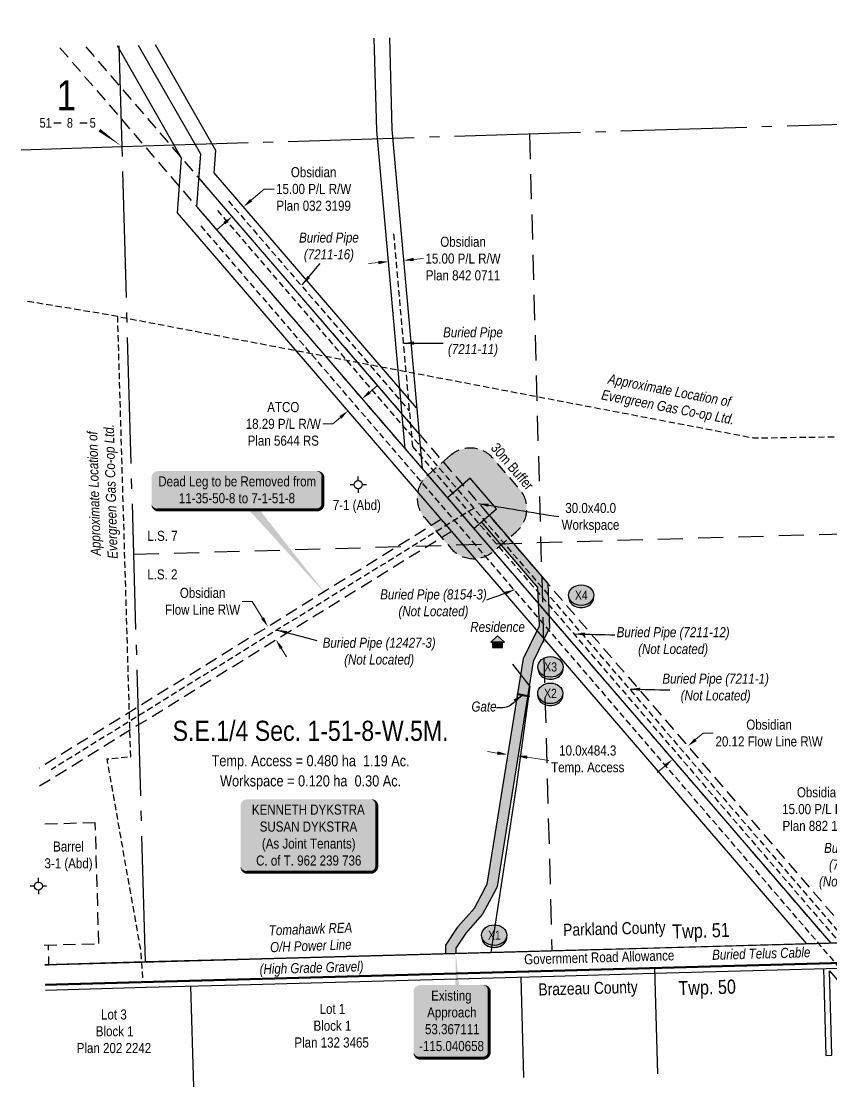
# Model space of a CAD drawing. Extents: x 629215 to 631584, y 5914767 to 5917097.
# Drawn here: x 629941 to 630744, y 5914767 to 5915825 of the extents above; entities that cross this region are included whole.
import ezdxf
from ezdxf.enums import TextEntityAlignment as Align

# ---------------------------------------------------------------- set-up
doc = ezdxf.new("R2010")
doc.units = 0
doc.header["$LTSCALE"] = 5
doc.header["$PDMODE"] = 3
doc.header["$PDSIZE"] = 10
for name, pattern in [('BORDER', [17.5, 5, -2.5, 5, -2.5, 0, -2.5]), ('foc-ACCESSROAD', [3.75, 2.5, -1.25]), ('foc-EZE', [3.75, 2.5, -1.25]), ('foc-FLOWLINE', [3.75, 2.5, -1.25]), ('foc-LSD', [8, 5, -3]), ('foc-QUARTERLINE', [33, 25, -3, 2, -3]), ('UG_PIPE', [1.875, 1.25, -0.625])]:
    doc.linetypes.add(name, pattern=pattern)
doc.layers.get('Defpoints').update_dxf_attribs({"color": 9})
for name, color, linetype in [('10', 1, 'Continuous'), ('9', 3, 'Continuous'), ('AS-OWNER', 7, 'Continuous'), ('AS-PIPE-UG', 44, 'UG_PIPE'), ('AS-PIPE-UG-T', 44, 'Continuous'), ('AS-POWER', 104, 'foc-POWER'), ('AS-POWER-T', 104, 'Continuous'), ('AS-RESIDENCE', 14, 'Continuous'), ('AS-TELEPHONE-T', 224, 'Continuous'), ('AS-TELUS', 224, 'foc-TEL'), ('C-FLOWLINE', 13, 'foc-FLOWLINE'), ('C-RW', 13, 'Continuous'), ('C-SYMBOL', 7, 'Continuous'), ('CG-NOTES', 7, 'Continuous'), ('D-TXT', 6, 'Continuous'), ('DETAIL-T', 7, 'Continuous'), ('F-AR', 190, 'foc-ACCESSROAD'), ('F-RW', 190, 'Continuous'), ('F-WS', 190, 'foc-ACCESSROAD'), ('F-WS-S', 190, 'Continuous'), ('L-33', 7, 'Continuous'), ('L-AREAREQUIRED', 7, 'Continuous'), ('L-AREAWORK', 5, 'Continuous'), ('L-ROAD-T', 7, 'Continuous'), ('L-SEC', 7, 'Continuous'), ('L-SECLBL', 7, 'Continuous'), ('L-SECQ', 8, 'foc-QUARTERLINE'), ('L-SECTION-LSD', 7, 'foc-LSD'), ('L-TITLEDB', 4, 'Continuous'), ('L-TITLEDB-T', 4, 'Continuous'), ('P-BUFFER OUTLINE 30m', 40, 'foc-EZE'), ('P-BUFFER-H 30m', 51, 'Continuous'), ('P-BUFFER-T', 40, 'Continuous'), ('P-CROSSINGS', 250, 'Continuous'), ('P-TEMP-H1', 41, 'Continuous'), ('P-TEMP1', 46, 'Continuous'), ('P-TEMP_ACCESS ROAD', 46, 'Continuous')]:
    doc.layers.add(name, color=color, linetype=linetype)
doc.layers.add('AS-COUNTY', color=7, linetype='BORDER', lineweight=60, true_color=0xcc33ff)
for name, color, linetype, lineweight in [('AS-GENERAL', 48, 'Continuous', 18), ('C-FLOWLINE-T', 13, 'Continuous', 9), ('C-RW-T', 13, 'Continuous', 9), ('F-RW-T', 190, 'Continuous', 9), ('F-WS-T', 190, 'Continuous', 9), ('P-TEMP-T', 46, 'Continuous', 18), ('T-TEXT', 48, 'Continuous', 18)]:
    doc.layers.add(name, color=color, linetype=linetype, lineweight=lineweight)
doc.styles.add('100L', font='ARIALN.TTF', dxfattribs={"height": 11})
doc.styles.add('175L', font='ARIALN.TTF', dxfattribs={"height": 20})
doc.styles.add('240', font='ARIALN.TTF', dxfattribs={"height": 30})
doc.styles.add('80', font='ARIALN.TTF', dxfattribs={"height": 10})
doc.styles.add('80CG', font='ARIALN.TTF', dxfattribs={"height": 10})
doc.styles.add('80L', font='ARIALN.TTF', dxfattribs={"height": 10})
doc.styles.add('80LS', font='ARIALNI.TTF', dxfattribs={"height": 10})
doc.styles.add('Crossing', font='ARIALN.TTF', dxfattribs={"height": 10})
doc.styles.add('foc-LtypeFont', font='ARIALN.TTF', dxfattribs={"height": 7.35})
doc.styles.add('SIMPLEX', font='ARIALN.TTF')
doc.linetypes.add('foc-POWER', pattern='A,6,-1,["P",foc-LtypeFont,S=0.2,R=0,X=-0.625,Y=-0.75],-1.24,4', length=12.24)
doc.linetypes.add('foc-POWER-NOLINE', pattern='A,0,-4,["P",foc-LtypeFont,S=0.2,R=0,X=-0.625,Y=-0.75],-8.24', length=12.24)
doc.linetypes.add('foc-TEL', pattern='A,2,-1,["T",foc-LtypeFont,S=0.2,R=0,X=-0.425,Y=-0.75],-1.24,8', length=12.24)
doc.linetypes.add('foc-TEL-NOLINE', pattern='A,0,-2,["T",foc-LtypeFont,S=0.2,R=0,X=-0.425,Y=-0.75],-10.24', length=12.24)
doc.dimstyles.new('Compass 5 000', dxfattribs={"dimscale": 5, "dimtxt": 9, "dimasz": 2, "dimexe": 0.2, "dimexo": 0.0625, "dimgap": 0.5, "dimtad": 0, "dimtih": 1, "dimtoh": 1, "dimzin": 0, "dimdsep": 46, "dimtxsty": '80CG', "dimcen": 0.1, "dimse1": 1, "dimse2": 1, "dimclrd": 256, "dimclrt": 256, "dimaunit": 1, "dimadec": 4, "dimazin": 0, "dimtfac": 0.06, "dimtofl": 0, "dimtmove": 0, "dimatfit": 1, "dimfxl": 0.2, "dimtolj": 1, "dimtzin": 0, "dimlwd": -1, "dimarcsym": 0})

# ---------------------------------------------------------------- blocks, each defined once
blk = doc.blocks.new('L-SECLBL')
at = {"layer": '9', "color": 7}
for p, q in [((-5.1, -27.8), (-12.3, -27.8)), ((20.7, -27.8), (13.5, -27.8))]:
    blk.add_line(p, q, dxfattribs=at)
at = {"layer": '10', "color": 2, "style": 'SIMPLEX'}
blk.add_attdef('SEC', text='', height=30, dxfattribs=at).set_placement((0, 0), align=Align.MIDDLE)
at = {"layer": '10', "color": 5, "style": '80L'}
blk.add_attdef('TWP', text='', height=9.5, dxfattribs=at).set_placement((-14.4, -27.4), align=Align.MIDDLE_RIGHT)
blk.add_attdef('RGE', text='', height=9.5, dxfattribs=at).set_placement((3.6, -27.4), align=Align.MIDDLE_CENTER)
blk.add_attdef('MER', text='', height=9.5, dxfattribs=at).set_placement((23.2, -27.4), align=Align.MIDDLE_LEFT)
blk = doc.blocks.new('*D379')
at = {"layer": 'Defpoints', "color": 0, "transparency": 16777216}
for p in [(630215.8, 5915523.5), (630201.9, 5915511.6), (630265, 5915438.2)]:
    blk.add_point(p, dxfattribs=at)
at = {"layer": 'F-RW-T', "transparency": 16777216}
for p, q in [((630286.5, 5915456.7), (630294.1, 5915463.2)), ((630257.5, 5915431.7), (630249.9, 5915425.2)), ((630249.9, 5915425.2), (630239.9, 5915425.2))]:
    blk.add_line(p, q, dxfattribs=at)
for points in [[(630285.4, 5915457.9), (630287.6, 5915455.4), (630278.9, 5915450.2)], [(630256.4, 5915433), (630258.6, 5915430.5), (630265, 5915438.2)]]:
    blk.add_solid(points, dxfattribs=at)
at = {"layer": 'F-RW-T', "transparency": 16777216, "insert": (630200.8, 5915425.2), "char_height": 10, "attachment_point": 5, "style": '80CG'}
blk.add_mtext('\\A1;ATCO\\P18.29 P/L R/W \\PPlan 5644 RS ', dxfattribs=at)
blk = doc.blocks.new('*D380')
at = {"layer": 'C-RW-T', "transparency": 16777216}
for p, q in [((630168.9, 5915647.2), (630181.8, 5915658.4)), ((630181.8, 5915658.4), (630191.8, 5915658.4)), ((630142.4, 5915624.4), (630134.8, 5915617.9))]:
    blk.add_line(p, q, dxfattribs=at)
for points in [[(630167.8, 5915648.5), (630170, 5915646), (630161.3, 5915640.7)], [(630141.3, 5915625.7), (630143.4, 5915623.2), (630149.9, 5915630.9)]]:
    blk.add_solid(points, dxfattribs=at)
at = {"layer": 'Defpoints', "color": 0, "transparency": 16777216}
for p in [(630161.3, 5915640.7), (630164.8, 5915636.7), (630153.4, 5915626.9)]:
    blk.add_point(p, dxfattribs=at)
at = {"layer": 'C-RW-T', "transparency": 16777216, "insert": (630230.9, 5915658.4), "char_height": 10, "attachment_point": 5, "style": '80CG'}
blk.add_mtext('\\A1;Obsidian\\P15.00 P/L R/W \\PPlan 032 3199', dxfattribs=at)
blk = doc.blocks.new('*D381')
at = {"layer": 'C-RW-T', "transparency": 16777216}
for p, q in [((630782, 5915042.8), (630772, 5915042.8)), ((630826, 5914985.2), (630782, 5915042.8)), ((630847.3, 5914957.4), (630853.3, 5914949.5))]:
    blk.add_line(p, q, dxfattribs=at)
for points in [[(630827.3, 5914986.2), (630824.7, 5914984.2), (630832.1, 5914977.3)], [(630848.6, 5914958.4), (630845.9, 5914956.4), (630841.2, 5914965.4)]]:
    blk.add_solid(points, dxfattribs=at)
at = {"layer": 'Defpoints', "color": 0, "transparency": 16777216}
for p in [(630831.2, 5914976.6), (630832.1, 5914977.3), (630840.3, 5914964.7)]:
    blk.add_point(p, dxfattribs=at)
at = {"layer": 'C-RW-T', "transparency": 16777216, "insert": (630732.9, 5915042.8), "char_height": 10, "attachment_point": 5, "style": '80CG'}
blk.add_mtext('\\A1;Obsidian\\P15.00 P/L R/W \\PPlan 882 1816', dxfattribs=at)
blk = doc.blocks.new('GABD')
for p, q in [((-0.81, 0), (-1.62, 0)), ((0, 0.81), (0, 1.62)), ((1.62, 0), (0.81, 0)), ((0, -0.81), (0, -1.62))]:
    blk.add_line(p, q)
blk.add_circle((0, 0), 0.8)
blk = doc.blocks.new('res_occ')
for points in [[(0.1, 0.89), (-1.26, -0.37), (1.46, -0.37)], [(-0.9, -1.43), (1.1, -1.43), (1.1, -0.37), (-0.9, -0.37)]]:
    blk.add_hatch(color=14).paths.add_polyline_path(points)
at = {"color": 14}
for points in [[(0.1, 0.89), (-1.26, -0.37), (1.46, -0.37)], [(-0.9, -1.43), (1.1, -1.43), (1.1, -0.37), (-0.9, -0.37)]]:
    blk.add_lwpolyline(points, close=True, dxfattribs=at)
blk = doc.blocks.new('*U392')
h = blk.add_hatch(color=59)
edge = h.paths.add_edge_path()
edge.add_line((-61.5, -37), (61.5, -37))
edge.add_arc((61.5, -31), 6, 270, 360)
edge.add_line((67.5, -31), (67.5, 29.5))
edge.add_arc((61.5, 29.5), 6, 0, 90)
edge.add_line((61.5, 35.5), (-61.5, 35.5))
edge.add_arc((-61.5, 29.5), 6, 90, 180)
edge.add_line((-67.5, 29.5), (-67.5, -31))
edge.add_arc((-61.5, -31), 6, 180, 270)
at = {"color": 1, "flags": 128}
blk.add_lwpolyline([(-61.5, -37, 3, 3, 0), (61.5, -37, 3, 3, 0.414214), (67.5, -31, 3, 3, 0), (67.5, 29.5, 3, 0, 0.414214), (61.5, 35.5, 0, 0, 0), (-61.5, 35.5, 0, 0, 0.414214), (-67.5, 29.5, 0, 0, 0), (-67.5, -31, 0, 3, 0.414214)], format="xyseb", close=True, dxfattribs=at)
blk.add_lwpolyline([(-16.3, -11.5, 0, 7.5, 0), (0, 0, 0, 0, 0)], format="xyseb", dxfattribs=at)
at = {"color": 1, "style": '80'}
blk.add_attdef('ENTER_TEXT_001', (-36, -5), '', height=10, dxfattribs=at)
blk = doc.blocks.new('*D394')
at = {"layer": 'C-FLOWLINE-T', "transparency": 16777216}
for p, q in [((630170, 5915249.1), (630160, 5915249.1)), ((630180.3, 5915232.4), (630170, 5915249.1)), ((630198.8, 5915202.5), (630204.1, 5915194))]:
    blk.add_line(p, q, dxfattribs=at)
for points in [[(630181.7, 5915233.3), (630178.9, 5915231.6), (630185.5, 5915223.9)], [(630200.2, 5915203.4), (630197.4, 5915201.6), (630193.6, 5915211)]]:
    blk.add_solid(points, dxfattribs=at)
at = {"layer": 'Defpoints', "color": 0, "transparency": 16777216}
for p in [(630185.5, 5915223.9), (629983, 5915098.6), (629991, 5915085.6)]:
    blk.add_point(p, dxfattribs=at)
at = {"layer": 'C-FLOWLINE-T', "transparency": 16777216, "insert": (630120.8, 5915249.1), "char_height": 10, "attachment_point": 5, "style": '80CG'}
blk.add_mtext('\\A1;Obsidian\\PFlow Line R\\\\W', dxfattribs=at)
blk = doc.blocks.new('*D404')
at = {"layer": 'C-RW-T', "transparency": 16777216}
for p, q in [((630330, 5915588.5), (630340, 5915589.3)), ((630295.2, 5915585.4), (630285.2, 5915584.5))]:
    blk.add_line(p, q, dxfattribs=at)
for points in [[(630295, 5915587), (630295.3, 5915583.7), (630305.1, 5915586.3)], [(630329.9, 5915590.1), (630330.2, 5915586.8), (630320.1, 5915587.6)]]:
    blk.add_solid(points, dxfattribs=at)
at = {"layer": 'Defpoints', "color": 0, "transparency": 16777216}
for p in [(630320.1, 5915587.6), (630322, 5915565.2), (630307.1, 5915563.8)]:
    blk.add_point(p, dxfattribs=at)
at = {"layer": 'C-RW-T', "transparency": 16777216, "insert": (630379.1, 5915589.3), "char_height": 10, "attachment_point": 5, "style": '80CG'}
blk.add_mtext('\\A1;Obsidian\\P15.00 P/L R/W \\PPlan 842 0711', dxfattribs=at)
blk = doc.blocks.new('xing2')
h = blk.add_hatch(color=50)
h.dxf.hatch_style = 1
edge = h.paths.add_edge_path()
edge.add_ellipse((0, 0), major_axis=(-12.5, 0), ratio=0.816297, start_angle=0, end_angle=360)
h = blk.add_hatch(color=250)
h.dxf.hatch_style = 1
edge = h.paths.add_edge_path()
edge.add_ellipse((0, -2), major_axis=(-12.5, 0), ratio=0.816297, start_angle=0, end_angle=180)
edge.add_line((12.5, -2), (12.5, 0))
edge.add_ellipse((0, 0), major_axis=(-12.5, 0), ratio=0.816297, start_angle=0, end_angle=180, ccw=False)
edge.add_line((-12.5, 0), (-12.5, -2))
at = {"color": 250}
blk.add_ellipse((0, 0), major_axis=(-12.5, 0), ratio=0.816297, dxfattribs=at)
blk.add_ellipse((0, -2), major_axis=(-12.5, 0), ratio=0.816297, start_param=0, end_param=3.141593, dxfattribs=at)
at = {"color": 250, "style": 'Crossing'}
blk.add_attdef('CROSSING', text='', height=9, dxfattribs=at).set_placement((0.1, 0), align=Align.MIDDLE_CENTER)
at = {"color": 250, "style": 'Crossing', "flags": 1}
for tag, p in [('OWNER', (0.1, -12.5)), ('DESCRIPTION', (0.1, -25.8)), ('LOCATION', (0.1, -39.3)), ('DWG_REF', (0.1, -52.8))]:
    blk.add_attdef(tag, text='', height=9, dxfattribs=at).set_placement(p, align=Align.MIDDLE_CENTER)
blk = doc.blocks.new('*U497')
h = blk.add_hatch(color=255)
edge = h.paths.add_edge_path()
edge.add_line((-31.5, -37), (31.5, -37))
edge.add_arc((31.5, -31), 6, 270, 360)
edge.add_line((37.5, -31), (37.5, 29.5))
edge.add_arc((31.5, 29.5), 6, 0, 90)
edge.add_line((31.5, 35.5), (-31.5, 35.5))
edge.add_arc((-31.5, 29.5), 6, 90, 180)
edge.add_line((-37.5, 29.5), (-37.5, -31))
edge.add_arc((-31.5, -31), 6, 180, 270)
at = {"color": 1, "flags": 128}
for points in [[(4.4, 66.9, 0, 7.5, 0), (7.2, 0.6, 0, 0, 0)], [(13.7, -8.3, 0, 7.5, 0), (-5.7, -3.7, 0, 0, 0)]]:
    blk.add_lwpolyline(points, format="xyseb", dxfattribs=at)
blk.add_lwpolyline([(-31.5, -37, 3, 3, 0), (31.5, -37, 3, 3, 0.414214), (37.5, -31, 3, 3, 0), (37.5, 29.5, 3, 0, 0.414214), (31.5, 35.5, 0, 0, 0), (-31.5, 35.5, 0, 0, 0.414214), (-37.5, 29.5, 0, 0, 0), (-37.5, -31, 0, 3, 0.414214)], format="xyseb", close=True, dxfattribs=at)
at = {"color": 1, "style": '80'}
blk.add_attdef('ENTER_TEXT_001', (-26.8, -4.9), '', height=10, dxfattribs=at)
blk = doc.blocks.new('*U498')
h = blk.add_hatch(color=254)
edge = h.paths.add_edge_path()
edge.add_line((-79, -20), (79, -20))
edge.add_arc((79, -14), 6, 270, 360)
edge.add_line((85, -14), (85, 12.5))
edge.add_arc((79, 12.5), 6, 0, 90)
edge.add_line((79, 18.5), (-79, 18.5))
edge.add_arc((-79, 12.5), 6, 90, 180)
edge.add_line((-85, 12.5), (-85, -14))
edge.add_arc((-79, -14), 6, 180, 270)
at = {"color": 1, "flags": 128}
blk.add_lwpolyline([(-79, -20, 3, 3, 0), (79, -20, 3, 3, 0.414214), (85, -14, 3, 3, 0), (85, 12.5, 3, 0, 0.414214), (79, 18.5, 0, 0, 0), (-79, 18.5, 0, 0, 0.414214), (-85, 12.5, 0, 0, 0), (-85, -14, 0, 3, 0.414214)], format="xyseb", close=True, dxfattribs=at)
blk.add_lwpolyline([(89.1, -105.1, 0, 10, 0), (0, 0, 5, 5, 0)], format="xyseb", dxfattribs=at)
at = {"color": 1, "style": '80'}
blk.add_attdef('ENTER_TEXT_001', (-36, -5), '', height=10, dxfattribs=at)
blk = doc.blocks.new('*D499')
at = {"layer": 'C-FLOWLINE-T', "transparency": 16777216}
for p, q in [((630609.7, 5915111.8), (630617.3, 5915118.3)), ((630617.3, 5915118.3), (630627.3, 5915118.3)), ((630579.3, 5915085.6), (630571.7, 5915079.1))]:
    blk.add_line(p, q, dxfattribs=at)
for points in [[(630608.6, 5915113.1), (630610.8, 5915110.5), (630602.1, 5915105.3)], [(630578.2, 5915086.9), (630580.4, 5915084.4), (630586.8, 5915092.2)]]:
    blk.add_solid(points, dxfattribs=at)
at = {"layer": 'Defpoints', "color": 0, "transparency": 16777216}
for p in [(630601, 5915106.6), (630602.1, 5915105.3), (630585.7, 5915093.4)]:
    blk.add_point(p, dxfattribs=at)
at = {"layer": 'C-FLOWLINE-T', "transparency": 16777216, "insert": (630682.7, 5915118.3), "char_height": 10, "attachment_point": 5, "style": '80CG'}
blk.add_mtext('\\A1;Obsidian\\P20.12 Flow Line R\\\\W', dxfattribs=at)
blk = doc.blocks.new('*D503')
at = {"layer": 'Defpoints', "color": 0, "transparency": 16777216}
for p in [(630432.9, 5915095.7), (630416.6, 5915052.4), (630426.5, 5915051)]:
    blk.add_point(p, dxfattribs=at)
at = {"layer": 'P-TEMP-T', "transparency": 16777216}
for p, q in [((630413.1, 5915098.5), (630403.2, 5915100)), ((630442.8, 5915094.3), (630464.3, 5915091.2))]:
    blk.add_line(p, q, dxfattribs=at)
for points in [[(630413.4, 5915100.2), (630412.9, 5915096.9), (630423, 5915097.1)], [(630443, 5915095.9), (630442.6, 5915092.6), (630432.9, 5915095.7)]]:
    blk.add_solid(points, dxfattribs=at)
at = {"layer": 'P-TEMP-T', "transparency": 16777216, "insert": (630502.8, 5915091.2), "char_height": 10, "attachment_point": 5, "style": '80CG'}
blk.add_mtext('\\A1;10.0x484.3 \\PTemp. Access', dxfattribs=at)

msp = doc.modelspace()

# ---------------------------------------------------------------- hatches: boundary and pattern name
at = {"layer": 'P-BUFFER-H 30m'}
h = msp.add_hatch(color=256, dxfattribs=at)
h.dxf.hatch_style = 1
edge = h.paths.add_edge_path()
edge.add_line((630366.76, 5915394.045), (630344.019, 5915374.494))
edge.add_arc((630363.569, 5915351.753), 29.99, 130.68522, 220.68522)
edge.add_line((630340.828, 5915332.202), (630366.895, 5915301.88))
edge.add_arc((630389.637, 5915321.431), 29.99, 220.68522, 310.68522)
edge.add_line((630409.187, 5915298.689), (630431.929, 5915318.24))
edge.add_arc((630412.378, 5915340.981), 29.99, 310.68522, 400.68522)
edge.add_line((630435.12, 5915360.532), (630409.052, 5915390.854))
edge.add_arc((630386.311, 5915371.303), 29.99, 40.68522, 130.68522)
at = {"layer": 'P-TEMP-H1'}
h = msp.add_hatch(color=256, dxfattribs=at)
h.dxf.hatch_style = 1
h.paths.add_polyline_path([(630386.311, 5915371.303), (630363.569, 5915351.753), (630389.637, 5915321.431), (630412.378, 5915340.981)])
h = msp.add_hatch(color=256, dxfattribs=at)
h.dxf.hatch_style = 1
edge = h.paths.add_edge_path()
edge.add_line((630453.321, 5915262.908), (630397.31, 5915328.024))
edge.add_line((630397.31, 5915328.024), (630404.889, 5915334.543))
edge.add_line((630404.889, 5915334.543), (630463.171, 5915266.787))
edge.add_line((630463.171, 5915266.787), (630464.924, 5915222.776))
edge.add_line((630464.924, 5915222.776), (630448.693, 5915189.399))
edge.add_line((630448.693, 5915189.399), (630412.814, 5914965.902))
edge.add_arc((630407.879, 5914966.694), 4.998, 331.624425, 350.879895, ccw=False)
edge.add_line((630412.277, 5914964.319), (630409.314, 5914958.834))
edge.add_line((630409.314, 5914958.834), (630398.857, 5914939.176))
edge.add_arc((630394.444, 5914941.524), 4.998, 318.570359, 331.988597, ccw=False)
edge.add_line((630398.192, 5914938.216), (630381.742, 5914919.577))
edge.add_line((630381.742, 5914919.577), (630372.003, 5914904.804))
edge.add_line((630372.003, 5914904.804), (630372.003, 5914899.562))
edge.add_line((630372.003, 5914899.562), (630362.007, 5914899.289))
edge.add_line((630362.007, 5914899.289), (630362.007, 5914907.802))
edge.add_line((630362.007, 5914907.802), (630373.589, 5914925.372))
edge.add_arc((630377.762, 5914922.621), 4.998, 138.570359, 146.607583, ccw=False)
edge.add_line((630374.014, 5914925.928), (630390.308, 5914944.39))
edge.add_line((630390.308, 5914944.39), (630400.496, 5914963.543))
edge.add_arc((630404.909, 5914961.196), 4.998, 151.624426, 151.988598, ccw=False)
edge.add_line((630400.511, 5914963.571), (630403.078, 5914968.324))
edge.add_line((630403.078, 5914968.324), (630439.057, 5915192.442))
edge.add_line((630439.057, 5915192.442), (630454.835, 5915224.889))
edge.add_line((630454.835, 5915224.889), (630453.321, 5915262.908))

# ---------------------------------------------------------------- linework, layer by layer
at = {"layer": 'AS-GENERAL', "const_width": 1.999, "flags": 128}
msp.add_lwpolyline([(630432.38, 5915157.125), (630445.356, 5915154.626)], dxfattribs=at)
at = {"layer": 'AS-PIPE-UG'}
for p, q in [((630135.446, 5915637.135), (630781.745, 5914885.776)), ((630310.184, 5915613.964), (630328.939, 5915402.852)), ((630328.939, 5915402.852), (630773.9, 5914885.56))]:
    msp.add_line(p, q, dxfattribs=at)
at = {"layer": 'AS-PIPE-UG', "flags": 128}
for points in [[(630146.396, 5915646.553), (630325.811, 5915438.064)], [(630036.522, 5915531.923), (629945.249, 5915547.135)]]:
    msp.add_lwpolyline(points, dxfattribs=at)
at = {"layer": 'AS-POWER', "flags": 128}
msp.add_lwpolyline([(630407.061, 5914900.522), (630432.37, 5915067.194), (630445.766, 5915164.642), (630428.531, 5915186.785)], dxfattribs=at)
at = {"layer": 'AS-POWER', "linetype": 'foc-POWER-NOLINE', "flags": 128}
msp.add_lwpolyline([(629964.103, 5914888.418), (630992.769, 5914916.664)], dxfattribs=at)
at = {"layer": 'C-FLOWLINE'}
msp.add_line((629979.125, 5915798.674), (630743.761, 5914909.742), dxfattribs=at)
msp.add_lwpolyline([(629959.025, 5915065.83), (630367.767, 5915318.818), (630357.71, 5915330.51), (629958.521, 5915083.435)], dxfattribs=at)
at = {"layer": 'C-RW', "flags": 128}
for points in [[(630305.986, 5915808.553), (630308.52, 5915717.429), (630338.409, 5915380.986)], [(630057, 5915801.027), (630118.603, 5915693.197), (630116.837, 5915669.407), (630335.34, 5915415.496)], [(630321.638, 5915400.571), (630293.543, 5915716.555), (630290.997, 5915808.1)]]:
    msp.add_lwpolyline(points, dxfattribs=at)
at = {"layer": 'C-RW'}
for points in [[(630333.066, 5915441.127), (630132.25, 5915674.485), (630133.896, 5915696.657), (630073.977, 5915801.541)], [(630736.541, 5914884.531), (630738.913, 5914798.331), (630745.005, 5914798.499), (630742.696, 5914882.388), (630824.801, 5914786.957)]]:
    msp.add_lwpolyline(points, dxfattribs=at)
at = {"layer": 'F-AR', "flags": 128}
msp.add_lwpolyline([(629964.108, 5914888.255), (629968.384, 5914888.378), (629967.822, 5914907.948)], dxfattribs=at)
at = {"layer": 'F-RW'}
msp.add_lwpolyline([(630057.008, 5915801.028), (630118.603, 5915693.197), (630114.728, 5915641.027), (630743.761, 5914909.742), (630720.198, 5914909.096), (630095.934, 5915634.839), (630099.955, 5915688.98), (630036.309, 5915800.402)], dxfattribs=at)
at = {"layer": 'F-WS'}
msp.add_lwpolyline([(629963.548, 5914907.825), (630017.784, 5914909.384), (630014.336, 5915029.295), (629960.115, 5915027.736)], dxfattribs=at)
at = {"layer": 'L-SECLBL', "flags": 128}
msp.add_lwpolyline([(630040.866, 5915700.527, 0, 2.999, 0), (630018.388, 5915716.78, 0, 0, 0)], format="xyseb", dxfattribs=at)
at = {"layer": 'L-SECQ'}
for p, q in [((630040.866, 5915700.527), (630037.992, 5915800.453)), ((630040.866, 5915700.527), (630849.166, 5915725.799)), ((629940.948, 5915697.403), (630040.866, 5915700.527)), ((630064.143, 5914891.132), (630040.866, 5915700.527))]:
    msp.add_line(p, q, dxfattribs=at)
at = {"layer": 'L-SECTION-LSD'}
for p, q in [((630445.016, 5915713.163), (630467.283, 5914902.234)), ((630052.505, 5915295.83), (630860.96, 5915319.285))]:
    msp.add_line(p, q, dxfattribs=at)
at = {"layer": 'L-TITLEDB'}
msp.add_line((630568.89, 5914885.093), (630571.936, 5914779.991), dxfattribs=at)
at = {"layer": 'L-TITLEDB', "flags": 128}
for points in [[(630108.837, 5914867.238), (630111.59, 5914767.308)], [(630439.478, 5914776.341), (630436.724, 5914876.271)]]:
    msp.add_lwpolyline(points, dxfattribs=at)
at = {"layer": 'P-BUFFER OUTLINE 30m', "flags": 128}
msp.add_lwpolyline([(630366.76, 5915394.045), (630344.019, 5915374.494, 0.41421356), (630340.828, 5915332.202), (630366.895, 5915301.88, 0.41421356), (630409.187, 5915298.689), (630431.929, 5915318.24, 0.41421356), (630435.12, 5915360.532), (630409.052, 5915390.854, 0.41421356)], format="xyb", close=True, dxfattribs=at)
at = {"layer": 'P-TEMP1', "flags": 128}
msp.add_lwpolyline([(630386.311, 5915371.303), (630363.569, 5915351.753), (630389.637, 5915321.431), (630412.378, 5915340.981), (630386.311, 5915371.303)], dxfattribs=at)
msp.add_lwpolyline([(630386.311, 5915371.303), (630363.569, 5915351.753), (630389.637, 5915321.431), (630412.378, 5915340.981), (630386.311, 5915371.303)], dxfattribs=at)
at = {"layer": 'P-TEMP_ACCESS ROAD', "flags": 128}
msp.add_lwpolyline([(630453.321, 5915262.908), (630397.31, 5915328.024), (630404.889, 5915334.543), (630463.171, 5915266.787), (630464.924, 5915222.776), (630448.693, 5915189.399), (630412.814, 5914965.902, -0.08421609), (630412.277, 5914964.319), (630409.314, 5914958.834), (630398.857, 5914939.176, -0.0586151), (630398.192, 5914938.216), (630381.742, 5914919.577), (630372.003, 5914904.804), (630372.003, 5914899.562), (630362.007, 5914899.289), (630362.007, 5914907.802), (630373.589, 5914925.372, -0.03508339), (630374.014, 5914925.928), (630390.308, 5914944.39), (630400.496, 5914963.543, -0.001589), (630400.511, 5914963.571), (630403.078, 5914968.324), (630439.057, 5915192.442), (630454.835, 5915224.889)], format="xyb", close=True, dxfattribs=at)

# ---------------------------------------------------------------- block references
at = {"layer": 'AS-OWNER', "color": 3}
ref = msp.add_blockref('*U392', (630226.039, 5915017.099), dxfattribs=dict(at, xscale=0.999669, yscale=0.999669, zscale=0.999669))
ref.add_attrib('ENTER_TEXT_001', 'KENNETH DYKSTRA', (630169.622, 5915037.352), dxfattribs={"layer": '0', "color": 1, "height": 9.99669, "style": '80'})
ref.add_attrib('ENTER_TEXT_002', 'SUSAN DYKSTRA', (630177.416, 5915020.513), dxfattribs={"layer": '0', "color": 1, "height": 9.99669, "style": '80'})
ref.add_attrib('ENTER_TEXT_003', '(As Joint Tenants)', (630179.574, 5915003.682), dxfattribs={"layer": '0', "color": 1, "height": 9.99669, "style": '80'})
ref.add_attrib('ENTER_TEXT_004', 'C. of T. 962 239 736', (630173.826, 5914986.843), dxfattribs={"layer": '0', "color": 1, "height": 9.99669, "style": '80'})
at = {"layer": 'AS-RESIDENCE', "color": 3, "xscale": 4.998345000000014, "yscale": 4.998345000000014, "zscale": 4.998345000000014}
msp.add_blockref('res_occ', (630412.826, 5915210.448), dxfattribs=at)
at = {"layer": 'CG-NOTES', "color": 3}
ref = msp.add_blockref('*U497', (630367.596, 5914832.635), dxfattribs=dict(at, xscale=0.999669, yscale=0.999669, zscale=0.999669))
ref.add_attrib('ENTER_TEXT_001', 'Existing', (630347.487, 5914852.755), dxfattribs={"layer": '0', "color": 1, "height": 9.9967, "style": '80'})
ref.add_attrib('ENTER_TEXT_002', 'Approach', (630343.48, 5914836.094), dxfattribs={"layer": '0', "color": 1, "height": 9.9967, "style": '80'})
ref.add_attrib('ENTER_TEXT_003', '53.367111', (630341.36, 5914819.392), dxfattribs={"layer": '0', "color": 1, "height": 9.9967, "style": '80'})
ref.add_attrib('ENTER_TEXT_004', '-115.040658', (630335.516, 5914802.69), dxfattribs={"layer": '0', "color": 1, "height": 9.99669, "style": '80'})
at = {"layer": 'F-WS-S', "color": 1, "xscale": 4.998345000000027, "yscale": 4.998345000000027, "zscale": 4.998345000000027}
for p in [(630275.084, 5915364.906), (629957.899, 5914966.412)]:
    msp.add_blockref('GABD', p, dxfattribs=at)
at = {"layer": 'L-SECLBL', "xscale": 0.999669, "yscale": 0.999669, "zscale": 0.999669}
msp.add_blockref('L-SECLBL', (629985.529, 5915751.438), dxfattribs=at).add_auto_attribs({'SEC': '1', 'TWP': '51', 'RGE': '8', 'MER': '5'})
at = {"layer": 'P-CROSSINGS', "xscale": 0.999669, "yscale": 0.999669, "zscale": 0.999669}
for p, values in [((630496.274, 5915255.213), {'CROSSING': 'X4'}), ((630465.881, 5915183.988), {'CROSSING': 'X3'}), ((630465.661, 5915157.808), {'CROSSING': 'X2'}), ((630410.036, 5914917.79), {'CROSSING': 'X1'})]:
    msp.add_blockref('xing2', p, dxfattribs=at).add_auto_attribs(values)

# ---------------------------------------------------------------- texts
at = {"layer": 'AS-PIPE-UG-T', "insert": (630246.054, 5915615.232), "char_height": 9.99669, "attachment_point": 2, "style": '100L'}
msp.add_mtext_dynamic_manual_height_columns('{\\fArial Narrow|b0|i1|c0|p34;Buried Pipe \\P(7211-16)}', width=68.06137, gutter_width=50, heights=[0], dxfattribs=at)
at = {"layer": 'AS-PIPE-UG-T', "char_height": 9.99669, "attachment_point": 2, "style": '100L'}
for s, insert, width in [('{\\fArial Narrow|b0|i1|c0|p34;Buried Pipe \\P(7211-11)}', (630388.94, 5915521.163), 122.6226), ('{\\fArial Narrow|b0|i1|c0|p34;Buried Pipe (8154-3) \\P(Not Located)}', (630349.74, 5915260.99), 122.6226), ('{\\fArial Narrow|b0|i1|c0|p34;Buried Pipe (7211-12)\\P(Not Located)}', (630587.478, 5915223.471), 111.47509), ('{\\fArial Narrow|b0|i1|c0|p34;Buried Pipe (12427-3)\\P(Not Located)}', (630295.889, 5915212.997), 122.6226), ('{\\fArial Narrow|b0|i1|c0|p34;Buried Pipe (7211-1)\\P(Not Located)}', (630629.662, 5915177.401), 105.10613), ('{\\fArial Narrow|b0|i1|c0|p34;Buried Pipe \\P(7211-14)\\P(Not Located)}', (630766.871, 5915009.36), 111.47509)]:
    msp.add_mtext(s, dxfattribs=dict(at, insert=insert, width=width))
at = {"layer": 'AS-RESIDENCE', "insert": (630386.34, 5915228.721), "char_height": 9.99669, "attachment_point": 1, "style": '175L'}
msp.add_mtext_dynamic_manual_height_columns('{\\fArial Narrow|b0|i1|c0|p34;Residence}', width=53.94038, gutter_width=100, heights=[0], dxfattribs=at)
at = {"layer": 'C-SYMBOL', "color": 3, "style": '175L'}
msp.add_text('S.E.1/4 Sec. 1-51-8-W.5M.', height=19.99338, dxfattribs=at).set_placement((630227.889, 5915104.574), align=Align.BOTTOM_CENTER)
at = {"layer": 'D-TXT', "color": 3, "insert": (630592.529, 5914872.052), "char_height": 13.9906, "attachment_point": 1, "rotation": 1.693077, "style": '80L', "bg_fill": 3, "box_fill_scale": 1, "bg_fill_color": 256, "bg_fill_transparency": 0}
msp.add_mtext_dynamic_manual_height_columns('Twp. 50', width=61.08106, gutter_width=47.484, heights=[0], dxfattribs=at)
at = {"layer": 'F-WS-T', "char_height": 9.9967, "attachment_point": 5, "style": '80CG'}
for s, insert in [('\\A1;\\P7-1 (Abd) ', (630273.722, 5915351.548)), ('\\A1;\\PBarrel\\P3-1 (Abd) ', (629987.771, 5915004.207))]:
    msp.add_mtext(s, dxfattribs=dict(at, insert=insert))
at = {"layer": 'L-33', "color": 200, "linetype": 'Continuous', "true_color": 0xcc33ff, "char_height": 12, "attachment_point": 5, "rotation": 1.578133, "style": '240'}
for s, insert in [('Parkland County', (630529.231, 5914922.497)), ('Brazeau County', (630503.133, 5914863.304))]:
    msp.add_mtext_dynamic_manual_height_columns(s, width=201.24694, gutter_width=45, heights=[0], dxfattribs=dict(at, insert=insert))
at = {"layer": 'L-AREAREQUIRED', "color": 5, "style": '100L'}
msp.add_text('Workspace = 0.120 ha  0.30 Ac.', height=10.99636, dxfattribs=at).set_placement((630227.889, 5915062.088), align=Align.BOTTOM_CENTER)
at = {"layer": 'L-AREAWORK', "color": 5, "style": '100L'}
msp.add_text('Temp. Access = 0.480 ha  1.19 Ac.', height=10.99636, dxfattribs=at).set_placement((630227.889, 5915082.081), align=Align.BOTTOM_CENTER)
at = {"layer": 'L-ROAD-T', "style": '80L'}
msp.add_text('Government Road Allowance', height=9.99669, rotation=1.578007, dxfattribs=at).set_placement((630514.205, 5914895.707), align=Align.MIDDLE_CENTER)
at = {"layer": 'L-TITLEDB-T', "char_height": 9.99669, "attachment_point": 1, "style": '80L'}
for s, insert in [('\\pi25.47;Lot 1\\P\\pi19.442;Block 1\\P\\pi0.48151;Plan 132 3465', (630211.313, 5914849.522)), ('\\pi24.682;Lot 3\\P\\pi19.442;Block 1\\P\\pi0.54629;Plan 202 2242', (629995.363, 5914844.004))]:
    msp.add_mtext_dynamic_manual_height_columns(s, width=73.47653, gutter_width=50, heights=[0], dxfattribs=dict(at, insert=insert))
at = {"layer": 'P-BUFFER-T', "insert": (630413.404, 5915407.673), "char_height": 9.99669, "attachment_point": 1, "rotation": 310.68522, "style": '80L'}
msp.add_mtext_dynamic_manual_height_columns('\\pi0.28774;30m Buffer', width=56.29372, gutter_width=50, heights=[0], dxfattribs=at)
at = {"layer": 'P-TEMP-T', "insert": (630471.164, 5915346.756), "char_height": 9.99669, "attachment_point": 1, "style": '80L'}
msp.add_mtext_dynamic_manual_height_columns('\\pi9.3867;30.0x40.0\\P\\pi5.7181;Workspace', width=68.06137, gutter_width=50, heights=[0], dxfattribs=at)
at = {"layer": 'T-TEXT', "style": '80LS'}
msp.add_text('(High Grade Gravel)', height=9.99669, rotation=1.578007, dxfattribs=at).set_placement((630228.829, 5914885.449), align=Align.MIDDLE_CENTER)
at = {"layer": 'T-TEXT', "insert": (630387.445, 5915149.71), "char_height": 10, "attachment_point": 1, "style": '80L'}
msp.add_mtext_dynamic_manual_height_columns('{\\fArial Narrow|b0|i1|c0|p34;Gate}', width=14.21084, gutter_width=50, heights=[0], dxfattribs=at)

# ---------------------------------------------------------------- dimensions: what is measured, and where the dimension line sits
at = {"layer": 'C-FLOWLINE-T'}
dim = msp.add_aligned_dim(p1=(630585.744, 5915093.445), p2=(630600.992, 5915106.561), distance=-1.688, text='Obsidian\\P20.12 Flow Line R\\\\W', dimstyle='Compass 5 000', dxfattribs=at)
dim.commit()
dim.dimension.update_dxf_attribs({"geometry": '*D499', "text_midpoint": (630682.709, 5915118.324)})
at = {"layer": 'C-RW-T', "color": 1}
for base, p1, p2, angle, text, picture, middle in [((630161.304, 5915640.723), (630153.438, 5915626.875), (630164.804, 5915636.656), 40.713719, 'Obsidian\\P15.00 P/L R/W \\PPlan 032 3199', '*D380', (630230.893, 5915658.366)), ((630832.072, 5914977.267), (630840.342, 5914964.714), (630831.234, 5914976.626), 127.402631, 'Obsidian\\P15.00 P/L R/W \\PPlan 882 1816', '*D381', (630732.908, 5915042.761))]:
    dim = msp.add_linear_dim(base=base, p1=p1, p2=p2, angle=angle, text=text, dimstyle='Compass 5 000', dxfattribs=at)
    dim.commit()
    dim.dimension.update_dxf_attribs({"geometry": picture, "text_midpoint": middle, "dimtype": 161})
at = {"layer": 'C-RW-T', "color": 3}
dim = msp.add_aligned_dim(p1=(630307.121, 5915563.841), p2=(630322.046, 5915565.167), distance=22.501, text='Obsidian\\P15.00 P/L R/W \\PPlan 842 0711', dimstyle='Compass 5 000', dxfattribs=at)
dim.commit()
dim.dimension.update_dxf_attribs({"geometry": '*D404', "text_midpoint": (630379.063, 5915589.349)})
at = {"layer": 'F-RW-T', "color": 1}
dim = msp.add_linear_dim(base=(630265.046, 5915438.236), p1=(630215.799, 5915523.527), p2=(630201.938, 5915511.604), angle=220.701233, text='ATCO\\P18.29 P/L R/W \\PPlan 5644 RS ', dimstyle='Compass 5 000', dxfattribs=at)
dim.commit()
dim.dimension.update_dxf_attribs({"geometry": '*D379', "text_midpoint": (630200.798, 5915425.194), "dimtype": 161})
at = {"layer": 'P-TEMP-T', "color": 3}
dim = msp.add_linear_dim(base=(630432.914, 5915095.692), p1=(630416.573, 5915052.384), p2=(630426.469, 5915050.958), angle=351.801868, text='10.0x484.3 \\PTemp. Access', dimstyle='Compass 5 000', dxfattribs=at)
dim.commit()
dim.dimension.update_dxf_attribs({"geometry": '*D503', "text_midpoint": (630502.756, 5915091.166), "dimtype": 161})

# ---------------------------------------------------------------- leaders
at = {"layer": 'AS-PIPE-UG-T', "path_type": 1}
for points in [[(630219.625, 5915563.371), (630237.279, 5915584.406)], [(630429.968, 5915260.524), (630402.204, 5915250.155)]]:
    msp.add_leader(points, dimstyle='Compass 5 000', dxfattribs=at)
for points in [[(630320.427, 5915505.446), (630359.443, 5915505.455)], [(630194.643, 5915220.622), (630234.071, 5915210.12)], [(630490.034, 5915216.756), (630529.562, 5915215.854)], [(630544.775, 5915162.029), (630584.303, 5915161.128)]]:
    msp.add_leader(points, dimstyle='Compass 5 000', override={"dimgap": 0.5, "dimtad": 0}, dxfattribs=at)
at = {"layer": 'P-TEMP-T', "path_type": 1}
msp.add_leader([(630394.427, 5915346.197), (630473.983, 5915333.155)], dimstyle='Compass 5 000', override={"dimgap": 0.5, "dimtad": 0}, dxfattribs=at)
at = {"layer": 'T-TEXT', "path_type": 1}
msp.add_leader([(630438.264, 5915155.991), (630420.551, 5915143.613), (630412.276, 5915143.38)], dimstyle='Compass 5 000', override={"dimgap": 0.5, "dimtad": 0}, dxfattribs=at)

# ---------------------------------------------------------------- next in the draw order: linework, layer by layer
at = {"layer": 'AS-COUNTY', "const_width": 1.999, "flags": 128}
msp.add_lwpolyline([(630993.317, 5914896.784), (629964.675, 5914868.445)], dxfattribs=at)
at = {"layer": 'L-SEC'}
for points in [[(629964.675, 5914868.446), (630064.717, 5914871.202), (630168.032, 5914874.048), (630469.015, 5914882.34), (630568.89, 5914885.093), (630873.313, 5914893.479), (630893.417, 5914894.032), (630969.75, 5914896.135), (630993.317, 5914896.784)], [(629964.823, 5914863.27), (630064.859, 5914866.026), (630168.175, 5914868.872), (630469.158, 5914877.164), (630569.033, 5914879.916), (630873.456, 5914888.302), (630893.56, 5914888.856), (630969.892, 5914890.959), (630993.459, 5914891.608)]]:
    msp.add_lwpolyline(points, dxfattribs=at)

# ---------------------------------------------------------------- next in the draw order: texts
at = {"layer": 'D-TXT', "color": 3, "insert": (630586.447, 5914928.343), "char_height": 13.9906, "attachment_point": 1, "rotation": 1.693033, "style": '80L', "bg_fill": 3, "box_fill_scale": 1, "bg_fill_color": 256, "bg_fill_transparency": 0}
msp.add_mtext_dynamic_manual_height_columns('Twp. 51', width=101.36083, gutter_width=47.484, heights=[0], dxfattribs=at)

# ---------------------------------------------------------------- next in the draw order: linework, layer by layer
at = {"layer": 'AS-PIPE-UG', "flags": 128}
msp.add_lwpolyline([(630061.374, 5914875.329), (630059.725, 5914901.479), (630026.044, 5915092.635), (630049.462, 5915094.897), (630036.522, 5915531.923), (630667.445, 5915411.32), (630837.412, 5915413.725)], dxfattribs=at)

# ---------------------------------------------------------------- next in the draw order: texts
at = {"layer": 'AS-PIPE-UG-T', "insert": (630506.86, 5915478.445), "char_height": 9.99925, "attachment_point": 1, "rotation": 349.178246, "style": '80L', "bg_fill": 3, "box_fill_scale": 1, "bg_fill_color": 256, "bg_fill_transparency": 0}
msp.add_mtext_dynamic_manual_height_columns('\\pi17.616,t147.61;{\\fArial Narrow|b0|i1|c0|p34;Approximate Location of \\P\\pi14.117,t144.11;Evergreen Gas Co-op Ltd.}', width=160.26371, gutter_width=50, heights=[0], dxfattribs=at)

# ---------------------------------------------------------------- next in the draw order: linework, layer by layer
at = {"layer": 'AS-PIPE-UG'}
msp.add_line((630752.998, 5914884.984), (630118.533, 5915622.586), dxfattribs=at)
at = {"layer": 'AS-TELUS', "linetype": 'foc-TEL-NOLINE', "flags": 128}
msp.add_lwpolyline([(629964.675, 5914868.446), (630873.284, 5914893.478), (630872.739, 5914913.273), (630846.058, 5915824.875)], dxfattribs=at)

# ---------------------------------------------------------------- next in the draw order: texts
at = {"layer": 'AS-PIPE-UG-T', "insert": (630010.065, 5915286.216), "char_height": 9.99925, "attachment_point": 1, "rotation": 91.695973, "style": '80L', "bg_fill": 3, "box_fill_scale": 1, "bg_fill_color": 256, "bg_fill_transparency": 0}
msp.add_mtext_dynamic_manual_height_columns('\\pi8.0186,t138.01;{\\fArial Narrow|b0|i1|c0|p34;Approximate Location of \\P\\pi4.5195,t134.51;Evergreen Gas Co-op Ltd.}', width=141.06869, gutter_width=50, heights=[0], dxfattribs=at)
at = {"layer": 'L-SECTION-LSD', "char_height": 9.99669, "attachment_point": 1, "style": '100L', "bg_fill": 3, "box_fill_scale": 1.5, "bg_fill_color": 256, "bg_fill_transparency": 0}
for s, width, insert in [('\\pi2.3156;L.S. 7', 30.88047, (630063.742, 5915319.121)), ('\\pi2.1499;L.S. 2', 30.65342, (630063.742, 5915280.849))]:
    msp.add_mtext_dynamic_manual_height_columns(s, width=width, gutter_width=55, heights=[0], dxfattribs=dict(at, insert=insert))

# ---------------------------------------------------------------- next in the draw order: linework, layer by layer
at = {"layer": 'AS-PIPE-UG'}
msp.add_line((630389.812, 5915341.421), (629970.551, 5915081.922), dxfattribs=at)
at = {"layer": 'C-FLOWLINE'}
msp.add_line((630004.983, 5915799.455), (630769.681, 5914910.451), dxfattribs=at)

# ---------------------------------------------------------------- next in the draw order: block references
at = {"layer": 'DETAIL-T', "color": 6}
ref = msp.add_blockref('*U498', (630155.165, 5915359.824), dxfattribs=dict(at, xscale=0.999669, yscale=0.999669, zscale=0.999669))
ref.add_attrib('ENTER_TEXT_001', 'Dead Leg to be Removed from', (630076.801, 5915363.176), dxfattribs={"layer": '0', "color": 1, "height": 9.99669, "style": '80'})
ref.add_attrib('ENTER_TEXT_002', '11-35-50-8 to 7-1-51-8', (630097.2, 5915346.474), dxfattribs={"layer": '0', "color": 1, "height": 9.99669, "style": '80'})

# ---------------------------------------------------------------- next in the draw order: dimensions: what is measured, and where the dimension line sits
at = {"layer": 'C-FLOWLINE-T'}
dim = msp.add_linear_dim(base=(630185.54, 5915223.947), p1=(629991.008, 5915085.626), p2=(629982.99, 5915098.58), angle=121.755092, text='Obsidian\\PFlow Line R\\\\W', dimstyle='Compass 5 000', dxfattribs=at)
dim.commit()
dim.dimension.update_dxf_attribs({"geometry": '*D394', "text_midpoint": (630120.76, 5915249.111), "dimtype": 161})

# ---------------------------------------------------------------- next in the draw order: texts
at = {"layer": 'AS-POWER-T', "insert": (630185.517, 5914927.334), "char_height": 9.99925, "attachment_point": 1, "rotation": 2.093691, "style": '80L', "bg_fill": 2}
msp.add_mtext_dynamic_manual_height_columns('\\pi0.76277,t130.75;{\\fArial Narrow|b0|i1|c0|p34;Tomahawk REA\\P\\pi1.3835,t131.37;O/H Power Line}', width=82.28346, gutter_width=50, heights=[0], dxfattribs=at)
at = {"layer": 'AS-TELEPHONE-T', "insert": (630625.744, 5914903.156), "char_height": 9.99914, "attachment_point": 1, "rotation": 1.578133, "style": '80L', "bg_fill": 3, "box_fill_scale": 1.1, "bg_fill_color": 256, "bg_fill_transparency": 0}
msp.add_mtext_dynamic_manual_height_columns('\\pi0.31505;{\\fArial Narrow|b0|i1|c0|p34;Buried Telus Cable}', width=97.25889, gutter_width=49.999, heights=[0], dxfattribs=at)

# ---------------------------------------------------------------- next in the draw order: linework, layer by layer
at = {"layer": 'L-SEC'}
msp.add_lwpolyline([(630860.952, 5915319.537), (630872.739, 5914913.273), (630568.318, 5914904.938), (630468.442, 5914902.203), (630167.446, 5914893.961), (630064.143, 5914891.132), (629964.104, 5914888.393)], dxfattribs=at)

doc.saveas('drawing.dxf')
